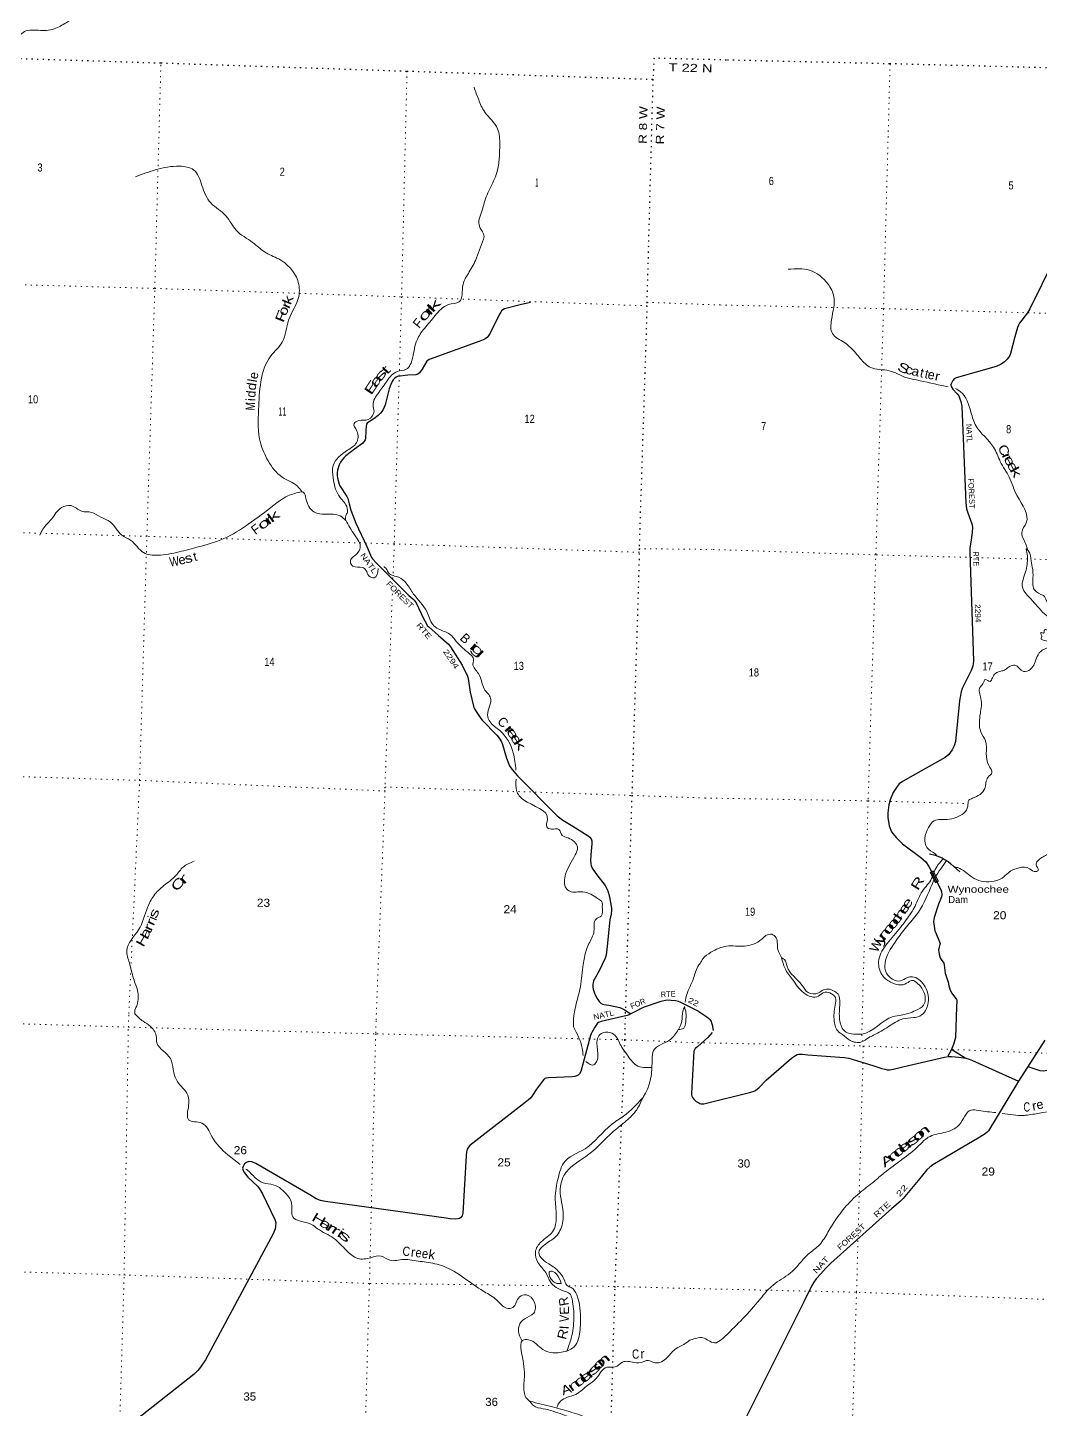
# Model space of a CAD drawing. Header units: feet. Extents: x -751810 to -497223, y -177792 to 12311.
# Drawn here: x -668359 to -646515, y -44587 to -14780 of the extents above; entities that cross this region are included whole.
import ezdxf
from ezdxf.enums import TextEntityAlignment as Align

# ---------------------------------------------------------------- set-up
doc = ezdxf.new("R2010")
doc.units = ezdxf.units.FT
doc.header["$LTSCALE"] = 80
doc.linetypes.add('DOTTED', pattern=[1.5, 0.3, -1.2])
for name, color, linetype, lineweight in [('29', 7, 'Continuous', 25), ('31', 7, 'Continuous', 13), ('39', 7, 'Continuous', 13), ('42', 7, 'Continuous', 13), ('6', 7, 'DOTTED', 25), ('7', 7, 'DOTTED', 13)]:
    doc.layers.add(name, color=color, linetype=linetype, lineweight=lineweight)
doc.layers.add('30', color=7, linetype='Continuous')
doc.layers.add('41', color=7, linetype='Continuous')

msp = doc.modelspace()

# ---------------------------------------------------------------- linework, layer by layer
at = {"layer": '29'}
for p, q in [((-646417.15, -36621.54), (-646989.01, -37506.07)), ((-648432.91, -36819.39), (-648137.84, -37003.35))]:
    msp.add_line(p, q, dxfattribs=at)
for points in [[(-646230.52, -19811.19), (-646741.33, -20848.26), (-646794.13, -20931.2), (-646962.66, -21152.79), (-646986.37, -21196.29), (-647009.09, -21251.89), (-647069.1, -21449.23), (-647158.3, -21809.3), (-647183.52, -21866.08), (-647229.44, -21931.9), (-647288.27, -21988.38), (-647363.82, -22042.64), (-647466.84, -22087.21), (-648328.93, -22337.34), (-648371.67, -22359.03), (-648403.28, -22390.67), (-648437.76, -22463.57), (-648446.76, -22485.58), (-648438.86, -22521.18), (-648401.87, -22580.55), (-648309.39, -22678.56), (-648272.86, -22726.83), (-648251.22, -22785.94), (-648233.33, -22845.48), (-648212.16, -22947.09), (-648119.74, -25032.05), (-648104.89, -25159.1), (-648081.72, -25247.32), (-647989.86, -25481.66), (-647978.41, -25558.54), (-647985.53, -25674.22), (-648017.55, -25878.12), (-648033.74, -26005.45), (-648037.96, -26104.29), (-647956.34, -28437.66), (-647972.48, -28556.37), (-648010.64, -28651.15), (-648201.71, -29034.91), (-648226.22, -29108.17), (-648245.19, -29224.75), (-648260.1, -29304.01), (-648345.25, -30182.57), (-648373.64, -30276.76), (-648416.95, -30361.64), (-648492.21, -30458.69), (-648566.7, -30527.19), (-649322.64, -30952.72)], [(-657510.37, -20706.64), (-657736.89, -20759.98), (-658070.83, -20846.17), (-658108.81, -20866.14), (-658136.47, -20891.84), (-658154.26, -20915.57), (-658182.67, -20959.01), (-658385.83, -21369.56), (-658423.01, -21437.61), (-658448.91, -21463.82), (-658468.46, -21479.13), (-658500.08, -21500.89), (-658608, -21545.21), (-659598.67, -21900.26), (-659698.62, -21939.87), (-659730.23, -21957.67), (-659749.61, -21977.89), (-659851.23, -22151.11), (-659910.06, -22228.58), (-659945.63, -22256.26), (-659985.26, -22267.3), (-660158.35, -22280.17), (-660382.01, -22305.55), (-660412, -22317.56), (-660437.69, -22339.31), (-660471.28, -22374.91), (-660497.69, -22412.27), (-660528.59, -22481.69), (-660562.77, -22572.56), (-660647.57, -22920.54), (-660689.65, -23015.59), (-660717.31, -23063.05), (-660747.3, -23097.83), (-660798.33, -23150.05), (-660889.54, -23219.78), (-661006.81, -23292.42), (-661033, -23315.65), (-661046.34, -23335.93), (-661058.19, -23375.48), (-661065.91, -23474.9), (-661071.23, -23651), (-661077.95, -23672.09), (-661089.81, -23695.82), (-661130.18, -23741.37), (-661310.84, -23872.19), (-661494.05, -24020.96), (-661541.36, -24063.62), (-661574.96, -24105.15), (-661608.55, -24156.56), (-661640.47, -24214.88), (-661673.76, -24326.62), (-661681.67, -24385.94), (-661681.46, -24441.99), (-661671.79, -24500.63), (-661641.17, -24625.21), (-661624.02, -24668.02), (-661475.17, -24898.1), (-661455.5, -24939.43), (-661424.03, -25051.81)], [(-661424.03, -25051.81), (-661384.8, -25191.89), (-661282.85, -25473.33), (-661040.89, -25973.24), (-660966.33, -26157.71), (-660938.57, -26207.57), (-660921.02, -26236.1), (-660843.81, -26327.77), (-660727.63, -26439.22), (-660138.94, -27027.57), (-660050.39, -27100.94), (-660021.74, -27130.61), (-659977.19, -27190.62), (-659822.57, -27523.69), (-659758.91, -27644.74), (-659738.16, -27676.37), (-659705.62, -27707.44), (-659496.38, -27893.92), (-659283.19, -28082.53), (-659235.24, -28139.09), (-658985.62, -28536.03), (-658868.66, -28767.92), (-658855.57, -28818.31), (-658810.34, -29116.08), (-658733.3, -29446.17), (-658723.42, -29477.81), (-658701.86, -29513.88), (-658584.1, -29683.46), (-658553.35, -29716.59), (-658241.82, -30040.31), (-658188.88, -30108.61), (-658137.5, -30187.71), (-658113.5, -30246.43), (-658027.9, -30537.39), (-657962.69, -30705.57), (-657938.89, -30751.27), (-657911.23, -30786.86), (-657792.47, -30920.94), (-656939.01, -31785.56), (-656816.44, -31876.42), (-656602.33, -32007.89), (-656271.19, -32214.03), (-656231.5, -32244.22), (-656202.85, -32279.82), (-656191.98, -32319.36), (-656186.16, -32390.82), (-656211.4, -32628.41), (-656214.71, -32752.42), (-656212.73, -32819.65), (-656202.48, -32865.01), (-656189.02, -32900.73), (-656169.26, -32934.35), (-656081.82, -33058.88), (-655903.94, -33286.49), (-655841.22, -33404.97), (-655808.86, -33529.67), (-655763.16, -33772.77), (-655762.17, -33816.27), (-655771.94, -33903.31), (-655800.71, -34029.84), (-655811.97, -34098.4), (-655857.1, -34595.77), (-655877.78, -34787.19), (-655901.06, -34854.84), (-656033.84, -35129.28), (-656150.83, -35346.12), (-656163.32, -35388.32), (-656166.29, -35416.01), (-656167.27, -35473.35), (-656160.1, -35520.09), (-656125.78, -35629.57), (-656075.91, -35724.89), (-656032.9, -35791.72), (-655984.7, -35829.75), (-655953.85, -35843.13), (-655924.21, -35851.04), (-655821.27, -35870.67), (-655585.73, -35917.74), (-655532.93, -35938.05), (-655484.8, -35966.81), (-655349.14, -36057.42)], [(-649322.64, -30952.72), (-649510.48, -31058.46), (-649557.36, -31095.44), (-649606.76, -31150.8), (-649689.44, -31281.59), (-649753, -31439.51), (-649782.91, -31548.46), (-649806.35, -31716.36), (-649808.22, -31820.66), (-649774.74, -32001.11), (-649723.84, -32131.05), (-649628.5, -32254.23), (-649489.83, -32386.16), (-649091.95, -32680.5), (-648986.25, -32776.28), (-648919, -32874.3), (-648662.16, -33369.52), (-648648.32, -33420.93), (-648639.47, -33477.14), (-648648.32, -33527.72), (-648709.83, -33690.33), (-648806.42, -33974.62), (-648817.42, -34065.2), (-648806.42, -34164.46), (-648787.64, -34263.34), (-648771.87, -34306.68), (-648687.22, -34498.78), (-648678.95, -34538.2), (-648680.93, -34559.96), (-648706.62, -34643.01), (-648708.83, -34682.82), (-648696.74, -34765.61), (-648673.78, -34843.89), (-648655.24, -34884.26), (-648599.91, -34965.34), (-648590.49, -35001.88), (-648569.8, -35178.72), (-648501.17, -35368.5), (-648487.27, -35451.8), (-648475.5, -35495.31), (-648459.6, -35540.78), (-648421.5, -35610.63), (-648323.78, -35748.84), (-648315.34, -35762.26), (-648313.37, -35780.06), (-648322.81, -35907.26), (-648347.56, -36566.31)], [(-653879.82, -36006.82), (-654285.67, -35805.13), (-654318.1, -35791.27), (-654382.63, -35773.11), (-654479.49, -35763.89), (-654560.11, -35761), (-654600.44, -35765.03), (-654665.99, -35778.16), (-654720.15, -35793.55), (-655081.05, -35919.67), (-655261.62, -36013.97), (-655359.76, -36062.69), (-655387.49, -36074.29), (-655429.41, -36088.58), (-655991.51, -36222.62), (-656026.59, -36234.43), (-656043.95, -36243.81), (-656064.12, -36258.94), (-656097.34, -36298.41), (-656125.12, -36342.16)], [(-653879.82, -36006.82), (-653712.28, -36118.07), (-653671.43, -36150.87), (-653644.72, -36178.3), (-653615.97, -36221.5), (-653604.88, -36247.73), (-653591.77, -36293.14), (-653572.15, -36416.03)], [(-656125.12, -36342.16), (-656190.85, -36458.67), (-656205.74, -36488.48), (-656217.94, -36523.03), (-656276.96, -36738.77), (-656427.17, -37298.18), (-656454.95, -37350.06), (-656482.45, -37375.28), (-656512.53, -37390.23), (-656555.78, -37407.38), (-656615.93, -37415.25), (-657125.67, -37435.82), (-657179.09, -37444.07), (-657202.01, -37453.24), (-657227.21, -37471.59), (-657256.64, -37506.32), (-657382.83, -37681.72), (-657479.29, -37822.41), (-657515.49, -37871.02), (-657554.91, -37909.55), (-657627.11, -37966.29), (-658823.13, -38896.39), (-658850.8, -38928.77), (-658875.83, -38973.33), (-658894.34, -39034.25), (-658902.57, -39121.57), (-658969.21, -40358.37), (-658987.15, -40411.18), (-659021.52, -40452.45), (-659046.73, -40473.09), (-659069.64, -40479.97), (-659129.22, -40482.26), (-659246.09, -40475.38), (-659334.75, -40465.97), (-661933.42, -40105.99), (-662040.66, -40079.84), (-662138.73, -40043.27), (-662271.04, -39962.65), (-663437.16, -39284.16), (-663525.59, -39245.2), (-663584.8, -39243.36), (-663640.17, -39263.54), (-663682.92, -39292.71), (-663713.5, -39346.09), (-663724.06, -39386.13), (-663711.42, -39432.85), (-663680.89, -39486.16), (-663609.38, -39581.02), (-663399.98, -39770.78), (-663356.01, -39827.61), (-663290.46, -39937.32), (-663025.97, -40491.36), (-663007.7, -40556.78), (-663010.5, -40640.9), (-663021.45, -40694.35), (-663055.21, -40784.56), (-664520.52, -43515.3), (-664630.25, -43679.12), (-664687.42, -43750.88), (-664765.62, -43826.03), (-668031.57, -46405.47)], [(-653594.25, -36460.45), (-653684.55, -36561.96), (-653905.18, -36757.5)], [(-648347.56, -36566.31), (-648390.63, -36713.65), (-648445.79, -36851.6), (-648511.51, -36969.95)], [(-653905.18, -36757.5), (-653957.57, -36799.56), (-653969.26, -36814.19), (-653977.06, -36828.81), (-653987.78, -36860.02), (-654039.93, -37769.47), (-654038.96, -37800.68), (-654031.14, -37832.87), (-654017.51, -37858.22), (-653988.27, -37894.31), (-653973.65, -37909.91), (-653935.82, -37945.09)], [(-653935.9, -37945.01), (-653881.06, -37976.23), (-653860.59, -37985.98), (-653834.27, -37992.81), (-653808.93, -37994.76), (-653775.79, -37993.79), (-653719.67, -37983.01), (-652788.64, -37754.62), (-652712.4, -37730.46), (-652677.31, -37712.9), (-652626.63, -37679.75), (-652583.21, -37645.17), (-652426.27, -37483.61), (-651883.3, -37009.58), (-651800.1, -36950.24), (-651760.14, -36929.75), (-651727.18, -36926.55), (-651651.95, -36924.88), (-651528.11, -36937.75), (-650742.49, -36998.26), (-650648.03, -37014.6), (-650126.08, -37169.53), (-649931.65, -37235.99), (-649873.17, -37251.59), (-649817.09, -37261.24), (-649762.05, -37263.29), (-649689.93, -37247.69), (-649358.33, -37166.95), (-648584.34, -36991.33), (-648505.7, -36977.54), (-648429.67, -36975.59), (-648271.87, -36986.46), (-648119.72, -37012.65), (-648049.55, -37032.15), (-647978.32, -37059.48), (-646989.01, -37506.07)], [(-646786.97, -37193.57), (-646526.78, -37279.56), (-646441.85, -37283.84), (-646368.31, -37270.05), (-645975.81, -37141.61), (-645849.12, -37121.77), (-645807.57, -37122.9), (-645692.67, -37127.5), (-645572.35, -37156.94), (-644949.85, -37339.69), (-644759.64, -37435.59), (-644398.52, -37664.25), (-643277.72, -38428.11), (-643219.91, -38456.42), (-643123.4, -38484.01), (-642934.64, -38499.51), (-642497.35, -38459.91)], [(-646989.01, -37506.07), (-647633.36, -38576.02), (-647662.6, -38607.23), (-647703.54, -38640.39), (-647818.47, -38717.21), (-648831.34, -39315.35), (-648897.53, -39363.07), (-648962.03, -39419.43), (-649147.59, -39648.46), (-649477.46, -40038.94), (-649535.95, -40101.36), (-649715.47, -40254.56), (-651033.46, -41436.03), (-651139.31, -41543.8), (-651250.42, -41666.68), (-651347.89, -41773.96), (-651401.5, -41845.15), (-651450.09, -41926.7), (-651612.91, -42251.23), (-653007.78, -45042.11), (-653075.57, -45154), (-653128.64, -45233.26), (-653212.9, -45330.37), (-654176.66, -46280.5)]]:
    msp.add_lwpolyline(points, dxfattribs=at)
at = {"layer": '31'}
for p, q in [((-648824.37, -32970.89), (-648710.94, -33193.67)), ((-648710.94, -33193.67), (-648777.76, -33227.7))]:
    msp.add_line(p, q, dxfattribs=at)
msp.add_lwpolyline([(-648777.76, -33227.7), (-648891.21, -33004.91), (-648824.37, -32970.89)], dxfattribs=at)
msp.add_lwpolyline([(-648880.45, -33008.4), (-648827.86, -32981.64), (-648721.69, -33190.17), (-648774.26, -33216.94)], close=True, dxfattribs=at)
at = {"layer": '39'}
msp.add_line((-654192.6, -35897.03), (-654192.14, -35894.7), dxfattribs=at)
for points in [[(-653117.29, -9671.44), (-653381.34, -9888.51), (-653696.9, -10110.38), (-654036.23, -10381.92), (-654313.01, -10463.85), (-654654.75, -10622.36), (-654954.98, -10806.4), (-655228.84, -10797.66), (-656012.83, -10605.24), (-656417.52, -10527.78), (-656680.86, -10442.73), (-656854.75, -10459.37), (-657029.69, -10383.19), (-657208.13, -10290.77), (-657806.4, -10215.2), (-658052.06, -10332.41), (-658243.3, -10324.29), (-659029.16, -10252.81), (-659343.49, -10311.36), (-659631.77, -10437.29), (-660015.35, -10455.3), (-660474.53, -10567.71), (-660673.75, -10744.89), (-660917.79, -10936.78), (-661110.12, -11275.53), (-661557.92, -11723.12), (-661838.72, -11867.44), (-662063.41, -11959.1), (-662333.49, -12396.22), (-662543.61, -12724.32), (-662755.05, -12842.62), (-663063.65, -13099.01), (-663418.97, -13240.95), (-664142.33, -13482.08), (-664228.52, -13592.28), (-664411.18, -13755.87), (-664800.79, -13898.74), (-665170.6, -13927.27), (-665459.53, -13948.3), (-665613.93, -14048.25), (-665852.71, -14076.94), (-666009, -14110.27), (-666359.32, -14034.55), (-666587.65, -14051.46), (-666746.98, -14242.02), (-666960.17, -14414.72), (-667467.29, -14638.55), (-667713.67, -14777.92), (-668032.22, -14842.38), (-668395.4, -14852.98), (-668632.42, -15014.83), (-669088.42, -15153.56), (-669396.51, -15206.25), (-669511.48, -15396.21), (-669594.88, -15544.82), (-669683.87, -15554.08), (-669818.01, -15525.59), (-669952.67, -15575.75), (-670117.26, -15804.46), (-670187.02, -15967.62), (-670408.26, -16077.54), (-670600.86, -16174.26), (-670834.5, -16481.44), (-671139.93, -16701.62), (-671571.89, -16907.68), (-671797.35, -17148.57), (-671833.72, -17276.49), (-671814.42, -17365.85), (-671887.95, -17458.3), (-672164.99, -17735.86), (-672374.97, -18247.5), (-672411.47, -18379.46), (-672517.22, -18470.88), (-672798.62, -18570.81), (-672914.5, -18663.92), (-672938.91, -18858.78), (-672920.38, -19347.47), (-672956.48, -19842.48), (-673037.47, -20104.11), (-673096.38, -20368.47), (-673084.29, -20493.9), (-672883.04, -20629.41), (-672799.76, -20734.93), (-672821.26, -20839.12), (-672973.25, -21114.62), (-673122.06, -21416.45), (-673216.83, -21542.5), (-673381.23, -21640.12), (-673406.43, -21734.11), (-673375.76, -21908.54), (-673330.99, -22396.05)], [(-658730.58, -16067.04), (-658630.34, -16334.46), (-658499.89, -16602.84), (-658221.27, -16964.69), (-658175.72, -17302.97), (-658183.9, -17556.84), (-658223.84, -17858.11), (-658370.43, -18216.48), (-658512.55, -18560.87), (-658551.77, -18714.92), (-658613.93, -18892.44), (-658607.95, -19082.22), (-658552.34, -19170.72), (-658508.77, -19283.8)], [(-666035.41, -17998.05), (-665584.94, -17843.01), (-665080.67, -17770.36), (-664782.7, -17844.41), (-664600.09, -18183.03), (-664408.71, -18562.27), (-664079.17, -18845.07), (-663859.28, -19152.61), (-663506.8, -19411.94), (-663247.42, -19619.9), (-662943.86, -19770.77), (-662533.44, -20233.64), (-662510.3, -20579.27), (-662730.36, -21090.6), (-662866.49, -21562.25), (-663113.97, -21860.92), (-663327.46, -22418.85), (-663379.02, -23018.24), (-663337.74, -23739.6), (-663170.78, -24126.13), (-662867.67, -24478.68), (-662541.25, -24670.62), (-662446.34, -24790.63)], [(-658508.77, -19283.8), (-658677.82, -19749.61), (-658832.66, -20051.24), (-658968.28, -20319.19), (-659052.97, -20695.67), (-659282.66, -20754.9), (-659568.47, -20991.84), (-659801.2, -21270.82), (-659960.27, -21515.84), (-660055.55, -21908.11), (-660194.36, -22149.75), (-660385.4, -22198.11), (-660603.45, -22396.87), (-660785, -22651.26), (-660908.67, -22923.63), (-660886.77, -23057.45), (-661011.49, -23237.01), (-661217.73, -23256.65), (-661318.54, -23319.99), (-661257.28, -23483.3), (-661267.46, -23737.1), (-661460.12, -23898.36), (-661769.12, -24229.36), (-661769.56, -24493.56), (-661652.7, -24865.39), (-661494.74, -25076.1), (-661462.67, -25229.44), (-661495.66, -25315.12), (-661498.02, -25410.83)], [(-651953, -19991.18), (-651494.24, -20013.62), (-651095.26, -20311.96), (-650969.18, -20579.19), (-651020.14, -21081.32), (-651000.14, -21378.58), (-650742.09, -21574.47), (-650399.36, -21916.94), (-650177.54, -22111.37), (-649775.21, -22181.96), (-649414.27, -22327.52), (-649188.65, -22380.94), (-648565.22, -22516.86), (-648504.16, -22529.02)], [(-648347.86, -22567.62), (-648241.28, -22630.69), (-648011.73, -23077.52), (-647901.07, -23376.4), (-647524.67, -23831.14), (-647380.04, -24137.43), (-647186.43, -24477.95), (-647015.59, -24882.1), (-646819.87, -25464.71), (-646916.99, -25668.53), (-646848.97, -25876.97), (-646781.88, -26054.7)], [(-644565.75, -23752.17), (-644810.44, -23818.99), (-644874.62, -23957.59), (-644954.91, -24095.54), (-644962.1, -24367.51), (-644819.06, -24468.03), (-644683.21, -24449.28), (-644643.91, -24571.85), (-644656.66, -24783.1), (-644689.43, -25039.92), (-644814.62, -25093.39), (-644963.13, -25125.75), (-645055.66, -25071.62), (-645156.23, -25017.17), (-645181.55, -25044.39), (-645153.35, -25093.92), (-645105.69, -25160.37), (-645118.91, -25236.47), (-645181.14, -25229.94), (-645219.24, -25175.98), (-645256.46, -25198.69), (-645245.03, -25263.68), (-645234.62, -25304.43), (-645283.26, -25310.55), (-645320.84, -25292.91), (-645349.66, -25356.29), (-645459.66, -25432.54), (-645607.18, -25636.36), (-645662.18, -25894.31), (-645731.74, -26016.56), (-645769.13, -26238.92), (-646031.8, -26643.82), (-646001.53, -26838.64), (-645925.13, -27039.35), (-645898.93, -27137.2), (-645920.28, -27214.99), (-645937.68, -27343.37), (-645981.5, -27428.33), (-646084.86, -27343.51), (-646254.31, -27247.98), (-646364.28, -27177.02), (-646427.65, -27051.46), (-646504.41, -27006.03), (-646660.37, -26876.75), (-646677.88, -26714.72), (-646679.91, -26470.61), (-646716.46, -26281.59), (-646779.87, -26059.23), (-646820.81, -26025.32), (-646816.1, -26057.77), (-646794.07, -26207.89), (-646833.19, -26520.93), (-646899.31, -26853.05), (-646820.59, -26997.38), (-646652.7, -27179.57), (-646504.44, -27348.87), (-646345.03, -27492.4), (-646251.99, -27582.85), (-646251.43, -27715.97), (-646337.45, -27797.23), (-646412.61, -27761.95), (-646431.88, -27789.41), (-646429.44, -27827.82), (-646476.15, -27836.03), (-646497.87, -27825.08), (-646502.89, -27849.08), (-646481.4, -27914.47), (-646499.08, -27952.08), (-646390.53, -28008.87), (-646291.39, -28049.15), (-646305.87, -28107.05), (-646473.39, -28209.23), (-646583.96, -28347.99), (-646726.25, -28620.59), (-646879.37, -28666.88), (-647065.44, -28534.38), (-647120.03, -28538.24), (-647200.19, -28575.36), (-647287.64, -28642.44), (-647371.08, -28661.28), (-647480, -28711.36), (-647550.33, -28803.32), (-647600.03, -28884.02), (-647699.09, -28841.73), (-647755.41, -28936.27), (-647819.2, -29016.4), (-647796.63, -29251.24), (-647809.75, -29569.35), (-647798.1, -29971.15), (-647697.38, -30168.79), (-647680.41, -30441.73)], [(-662446.34, -24790.63), (-662749.69, -24883.81), (-663046.35, -25082.09), (-663599.77, -25492.01), (-664125.79, -25801.96), (-664677.86, -25982), (-665092.55, -26089.78), (-665556.41, -26159.69), (-665857.04, -26105.72), (-666138.71, -25838.56), (-666328.71, -25729.64), (-666573.62, -25447.52), (-666779.73, -25338.08), (-666980.07, -25236.89), (-667194.95, -25211.88), (-667422.89, -25091.65), (-667629.91, -25135.47), (-667847.57, -25384.67), (-668029.84, -25598.7), (-668094.4, -25725.72)], [(-662446.34, -24790.63), (-662414.51, -24803.75), (-662356.24, -24934.69), (-662295.37, -25110.09), (-662184.29, -25228.6), (-661814.93, -25276.69), (-661614.6, -25315.36), (-661498.84, -25413.85)], [(-661497.9, -25406.01), (-661301.42, -25730.75), (-661185.07, -25998.68), (-661259.83, -26129.41), (-661398.51, -26304.49), (-661345.05, -26396.96), (-661134.32, -26425.87), (-661061.5, -26480.64), (-660999.07, -26607.68), (-660885.53, -26649.63), (-660796.16, -26445.74)], [(-660678.9, -26410.09), (-660660.33, -26416.8), (-660573.6, -26540.58), (-660350.99, -26638.45), (-660191.83, -26766.56), (-660039.82, -26991.26), (-659751.08, -27379.1), (-659619.45, -27655.65), (-659500.97, -27752.23), (-659259.64, -27861.97), (-659086.26, -28052.34), (-658788.62, -28324.04), (-658742.36, -28390.06), (-658756.26, -28508.61), (-658633.87, -28714.21), (-658565.2, -28897.92), (-658511.48, -29044.86), (-658372.72, -29242.91), (-658438.9, -29607.88), (-658383.29, -29758.91), (-658177.49, -29940.95), (-657884.64, -30424.27), (-657827.03, -30798.31)], [(-643570.79, -29251.32), (-643823.81, -29471.08), (-644083.66, -29807.53), (-644094.64, -29829.27), (-644067.62, -29858.59), (-643953.2, -29919.65), (-643950.92, -29962.09), (-644217.28, -29967.54), (-644545.84, -30014.86), (-644596.73, -30075.34), (-644623.64, -30288.03), (-644695.42, -30317.42), (-644836.11, -30208.93), (-645100.49, -30117.66), (-645344.07, -30255.11), (-645428.26, -30487.69), (-645365.3, -30623.31), (-645272.44, -30669.39), (-645268.73, -30726.01), (-645389.61, -30870.4), (-645388.51, -31088.24), (-645363.1, -31303.04), (-645486.25, -31404.98), (-645581.13, -31554.45), (-645704.5, -31759.24), (-645813.27, -31756.89), (-645956.72, -31862.06), (-645997.96, -31933.01), (-646022.35, -32182.1), (-646103.01, -32426.92), (-646381.28, -32623.48), (-646572.27, -32756.99), (-646608.05, -32842.28), (-646558.19, -32953.18), (-646609.92, -32985.39), (-646746.48, -32923.44), (-646969.4, -32902.4), (-647203.68, -33009.97), (-647341.51, -33125.45), (-647574.54, -33202.82), (-647987.95, -33107.59), (-648295.99, -32901.63), (-648381.88, -32882.05)], [(-647680.41, -30441.73), (-647628.56, -30699.93), (-647558.22, -30851.99), (-647640.87, -30949.51), (-647713.56, -31196.67), (-647978.24, -31405.87), (-648056.56, -31447.1), (-648079.99, -31575.23), (-648166.81, -31725.02), (-648329.98, -31819.31), (-648525.28, -31861.9), (-648802.62, -31889.09), (-648925.59, -32035.41), (-649007.93, -32272.1), (-648965.5, -32465.39), (-648791.59, -32599.42), (-648747.92, -32637.49)], [(-657820.52, -30990.92), (-657812.31, -31245.45), (-657663.29, -31437.78), (-657147.05, -31869.74), (-657161.92, -32018.52), (-657058.83, -32072.23), (-656901.76, -32077.24), (-656827.25, -32204.67), (-656702.07, -32261.11), (-656499.07, -32467.26), (-656546.55, -32627.1), (-656755.5, -33043.98), (-656743.02, -33344.9), (-656664.55, -33411.95), (-656386.66, -33420.82), (-656213.09, -33476.78), (-656066.73, -33564.15), (-655968.77, -33651.98), (-655963.38, -33734.85), (-655988.38, -33947.85), (-656099.26, -34010.87), (-656144.07, -34275.67), (-656251.37, -34540.49), (-656436.33, -35464.39), (-656563.27, -36009.39), (-656585.21, -36193.76), (-656584.48, -36336.18)], [(-664769.18, -32761.99), (-665003.02, -32887.64), (-665160.09, -33070.21), (-665423.16, -33289.72), (-665635.76, -33506.81), (-665775.02, -33762.55), (-665965.78, -34240.52), (-666222.21, -34692.2), (-666164.13, -34954.23), (-666076.16, -35289.83), (-665980.99, -35589.36), (-666013.13, -35898.94), (-666044.45, -35977.57), (-666044.48, -36057.1)], [(-648606.37, -32703.88), (-648801, -32978.26), (-648859.62, -33136.48), (-649058.8, -33407.48), (-649217.94, -33729.5), (-649408.94, -34026.69), (-649530.64, -34191.21), (-649819.09, -34536.6), (-649998.67, -34882.33), (-649933.54, -35209.63), (-649750.57, -35368.22), (-649398.91, -35396.44), (-649285.46, -35334.44), (-649155.36, -35406.21), (-649016.81, -35615.45), (-649033.14, -35864.87), (-649205.36, -35983), (-649518.05, -36085.41), (-649690.64, -36114.79), (-650368.1, -36491.05), (-650396.86, -36493.26), (-650749.4, -36415.17), (-650844.52, -36179.43), (-650841.98, -35824.59), (-650878.45, -35633.56), (-650948.59, -35574.28), (-651063.42, -35523.29), (-651193.07, -35538.26), (-651300.65, -35604.53), (-651524.07, -35595.57), (-651656.72, -35438.99), (-651976.59, -35030.89), (-652035.1, -34885.35), (-652094.12, -34848.12)], [(-650110.86, -36517.06), (-649790.26, -36330.62), (-649478.94, -36163.62), (-649254.02, -36136.34), (-649113.48, -36101.64), (-648932.19, -35812.45), (-649027.28, -35429.5), (-649276.18, -35256.16), (-649383.78, -35274.03), (-649533.78, -35342.63), (-649835.43, -35177.26), (-649864.87, -34962.31), (-649648.6, -34509.16), (-649430.75, -34213.37), (-649195.2, -33928.38), (-648881.74, -33335.63), (-648784.42, -33114.35), (-648661.89, -32925.27), (-648537.81, -32745.92)], [(-652095.84, -34842.58), (-652177.18, -34663.87), (-652234.32, -34387.3), (-652338.92, -34332.69), (-652520.86, -34442.36), (-652900.13, -34594.54), (-653283.23, -34595.31), (-653619.31, -34727.03), (-653794.53, -34869.24), (-653850.18, -34966.06)], [(-652095.84, -34842.58), (-652022.86, -35077.43), (-651861.24, -35313.82), (-651617.16, -35603.93), (-651303.55, -35674.99), (-651183.24, -35593.1), (-651056.68, -35604.23), (-650935.87, -35705.87), (-650942.6, -35868.96), (-650960.83, -36213.09), (-650863.62, -36446.89), (-650780.31, -36497.3)], [(-654173.71, -35801.22), (-654142.01, -35640.48), (-653995.61, -35288.16), (-653879.48, -34999.41), (-653850.18, -34966.06)], [(-666048.96, -36053.06), (-665868.36, -36216.12), (-665716.14, -36319), (-665587, -36526.06), (-665569.22, -36681.72), (-665278.53, -37018.12), (-665220.74, -37255.48), (-665133.22, -37509.77), (-664903.91, -37808.23), (-664886.16, -38036.44), (-664886.6, -38338.73), (-664602.64, -38412.95), (-664385.12, -38701), (-664041.61, -39093.24), (-663775.58, -39304.42)], [(-654194.28, -35902.45), (-654158.49, -36027.21), (-654164.92, -36226.68), (-654207.65, -36364.48), (-654324.63, -36395.41)], [(-654320.05, -36394.2), (-654251.25, -36215.85), (-654224.1, -35998.89), (-654192.6, -35897.03)], [(-656584.98, -36334.95), (-656398.59, -36795.74), (-656377.51, -36956.52)], [(-656318.43, -37082.42), (-656144.76, -37153.3), (-656080.03, -37072.43), (-656073.83, -36780.38), (-656017.65, -36501.77), (-655844.96, -36450.03), (-655685.91, -36524.89), (-655541.97, -36778.7), (-655427.57, -36936.98), (-655230.49, -37164.02), (-654894.81, -37210.3)], [(-654324.63, -36395.41), (-654512.18, -36621.25), (-654858.94, -36845.61), (-654890.26, -37028.16), (-654892.15, -37167.17), (-654943.12, -37546.68), (-655050.96, -37799.7), (-655097.45, -37877.03)], [(-650780.31, -36497.3), (-650617.2, -36628.21), (-650376.05, -36662.35), (-650220.57, -36569.37), (-650110.86, -36517.06)], [(-643431.43, -38398.3), (-643626.67, -38477.37), (-643894.32, -38372), (-644071.87, -38125.66), (-644431.09, -37804.28), (-644746.77, -37683.61), (-645024.6, -37749.4), (-645419.12, -37804.26), (-645746.07, -37983.78), (-646570.03, -38203.55), (-646865.41, -38244.71), (-647340.15, -38202.48)], [(-655097.45, -37877.03), (-655503.03, -38259.01), (-655766.07, -38443.32), (-656336.7, -38963.91), (-656802.87, -39279.75), (-656860.79, -39405.14), (-656916.61, -39599.11), (-656977.61, -40048.89), (-657035.79, -40756.71), (-657279.49, -40969.76), (-657406.84, -41200.08), (-657352.63, -41421.23), (-657183.45, -41637.43), (-657084.33, -41837.62), (-656785.71, -42035.18), (-656668.36, -42088.75), (-656617.24, -42205.01), (-656576.57, -42621.27), (-656632.92, -43049.01), (-656729.48, -43330.55)], [(-656729.48, -43330.55), (-656571.82, -43240.11), (-656478.1, -43059.26), (-656435.02, -42673.48), (-656514.1, -42119.13), (-656634.54, -41960.68), (-656719.96, -41918.06), (-656771.71, -41823.95), (-656877.43, -41643.72), (-657076.09, -41473.07), (-657249.94, -41351.46), (-657334.32, -41200.04), (-657221.2, -41045.91), (-656970.3, -40863.28), (-656821.12, -40573.1), (-656828.19, -40179.91), (-656871.44, -39926.82), (-656790.16, -39544.1), (-656698.08, -39421.65), (-656189.62, -39034.41), (-655856.25, -38712.95), (-655480.55, -38390.62), (-655244.33, -38157.21), (-655099.54, -37879)], [(-647474.47, -38184.76), (-647846.88, -38139.98), (-648008, -38132), (-648265.71, -38450.35), (-648598.42, -38617.63), (-648931.54, -38718.36), (-649127.26, -38891.02), (-649883.69, -39487.53), (-650108.01, -39675.62), (-650416.37, -39920.13), (-650738.72, -40242.94), (-651096.06, -40762.52), (-651280.11, -41036.29), (-651523.01, -41242.08), (-651911.93, -41649.97), (-652281.04, -41905.09), (-652519.06, -42159.39), (-652890.23, -42583.85), (-653251.94, -42950.07), (-653490.52, -43143.86), (-653512.93, -43153.39), (-653575.3, -43147.83), (-653826.69, -43036.81), (-653959.61, -43059.51), (-654082.27, -43096.36)], [(-663649.84, -39403.92), (-663617.95, -39429.22), (-663277.08, -39700.47), (-663060.65, -39740.61), (-662749.07, -39978.82), (-662673.96, -40101.77), (-662641.1, -40437.21), (-662250.59, -40590.91), (-662104.29, -40689.6), (-661759.6, -40896.46), (-661479, -41162.05), (-661236, -41331.89), (-660955.52, -41315.32), (-660737, -41280.95), (-660546.14, -41370.78), (-660251.51, -41352.58), (-660068.73, -41371.65), (-659717.49, -41417.46), (-659343.63, -41518.31), (-658890.03, -41792.62), (-658474.8, -42069.92), (-658214.08, -42254.35), (-658032.91, -42402.36), (-657895.58, -42389.96), (-657748.16, -42162.2), (-657599.91, -42119.88), (-657430.88, -42269.57), (-657443.83, -42515.09), (-657636.5, -42632.79), (-657759.68, -42786.64), (-657747.57, -43000.6), (-657693.64, -43114.26)], [(-656849.5, -41873.21), (-656944.82, -41676.16), (-657043.6, -41606.97), (-657098.12, -41611.53), (-657100.89, -41710.21), (-656914.14, -41874.49), (-656849.5, -41873.21)], [(-656729.48, -43330.55), (-657030.65, -43366.71), (-657244.22, -43296.42), (-657552.52, -43084.49), (-657685.93, -43101.02), (-657710.4, -43326.08), (-657642.48, -43847.88), (-657650.61, -44208.4), (-657609.78, -44332.45), (-657523.29, -44416.57)], [(-656949.18, -44558.2), (-656864.87, -44411.03), (-656538.2, -44264.81), (-656274.66, -44062.37), (-656095.45, -43922.14), (-655862.93, -43676.53), (-655683.55, -43673.34), (-655527.45, -43566.74), (-655281.93, -43575.42), (-655080.13, -43562.76), (-655012.8, -43532.35), (-654822.82, -43581.84), (-654565.9, -43471.93), (-654370.97, -43273.68), (-654205.31, -43185.47), (-654081.93, -43096.12)], [(-660102.82, -51247.88), (-660205.79, -51184.62), (-660368.84, -51180.2), (-660542.91, -51209.73), (-660818.48, -51409.83), (-660894.82, -51617.35), (-661055.42, -51812.5), (-661281.29, -52036.12), (-661429.88, -52090.53), (-661567.69, -51905.4), (-661645.04, -51647.36), (-661703.96, -51450.27), (-661743.32, -51130.78), (-661620.51, -50775.38), (-661494.38, -50659.9), (-660894.59, -50535.12), (-660573.55, -50580.11), (-659975.99, -50606.42), (-659310, -50634.58), (-659064.31, -50494.13), (-658876.73, -50055.85), (-658697.98, -49931.73), (-658245.27, -49736.44), (-657967.12, -49659.35), (-657833.48, -49491.68), (-657825.55, -49209.74), (-657977.84, -48679.61), (-658101.09, -48263.12), (-658059.67, -48151.38), (-658131.06, -48111.15), (-658341.45, -48071.18), (-658720.96, -47956.07), (-658856.88, -47775.03), (-658933.3, -47412.21), (-658974.19, -46860.92), (-658894.53, -46750.22), (-658628.88, -46616.36), (-658075.87, -46435.89), (-657959.3, -46302.01), (-657833.29, -46047.47), (-657454.78, -45697.01), (-656947.48, -45422.59), (-656631.67, -45439.23), (-656484.28, -45427.11), (-656297.28, -45224.61), (-656276.25, -45049.84), (-656497.82, -44834.23), (-656820.28, -44696.49), (-657235.85, -44574.37), (-657447.47, -44506.14), (-657525.71, -44413.71)], [(-657527.45, -44413.28), (-657037.34, -44535.42), (-656619.59, -44651.56), (-656262.08, -44832.57), (-656190.09, -45066.29), (-656299.32, -45440.19), (-656497.68, -45545.65), (-656691.8, -45500.07), (-657055.83, -45550.65), (-657390, -45757.21), (-657819.93, -46217.12), (-657916.57, -46430.14), (-658003.15, -46500.34), (-658310.56, -46614.93), (-658595.37, -46714.01), (-658710.62, -46729.02), (-658831.87, -46814.4), (-658858.63, -46906.38), (-658841.16, -47287.75), (-658837.95, -47388.6), (-658750.34, -47711.42), (-658459.14, -47886.6), (-658321.58, -47866.15), (-658213.57, -47893.27), (-658036.14, -48031.1), (-657959.33, -48236.73), (-657907.08, -48455.81), (-657778.7, -48761.6), (-657663.15, -49308.87), (-657736.23, -49615.24), (-657961.59, -49820.73), (-658197.92, -49915.08), (-658262.17, -49907.28), (-658322.16, -49891.55), (-658391.05, -49905.8), (-658420.36, -49945.31), (-658467.57, -49976.27), (-658624.2, -50030.47), (-658780.13, -50131.03), (-658866.68, -50271.77), (-658970.33, -50518.85), (-659205.86, -50728.1), (-659465.87, -50733.13), (-660247.68, -50740.11), (-660459.91, -50694.04), (-660539.3, -50651.58), (-660730.86, -50658.47), (-661311.29, -50739.44), (-661514.85, -50814.53), (-661642.53, -51056.93), (-661508.7, -51598.66), (-661380.35, -51833.91), (-661182.41, -51815.1), (-661023.76, -51617.88), (-660802.94, -51287.31), (-660570.38, -51112.25), (-660396.25, -51080.7), (-660143.9, -51061.35), (-660084.56, -51171.79), (-660102.99, -51250.08)]]:
    msp.add_spline(points, degree=3, dxfattribs=at)
at = {"layer": '42', "lineweight": 25}
msp.add_lwpolyline([(-648904.56, -32600.93), (-648782.2, -32629.75), (-648687.49, -32666.11), (-648630.69, -32690.6), (-648565.44, -32729.32), (-648506.83, -32768.05), (-648445.81, -32818.99), (-648255.28, -32989.98)], dxfattribs=at)
at = {"layer": '6'}
for points in [[(-684398.83, -14973.49), (-681437.34, -15052.35), (-676108.53, -15221.68), (-670791.36, -15376.54), (-665484.55, -15541.17), (-660176.1, -15717.95), (-654873.68, -15894.54)], [(-653286.73, -15480.88), (-654847.81, -15439.66), (-654873.68, -15894.54), (-655003.25, -20701.39), (-654999.66, -20782.14), (-655170.52, -26021.23), (-655165.53, -26122.19), (-655327.8, -31343.39), (-655477.86, -36360.91)], [(-640115.53, -15817.56), (-644462.01, -15695.79), (-649763.07, -15561.23), (-653286.73, -15480.88)], [(-655477.86, -36360.91), (-655483.77, -36615.12), (-655550.49, -38298.95)], [(-655556.86, -38459.55), (-655696.85, -41992.52), (-655852.19, -47242.04), (-655984.71, -52542.59), (-656131.98, -57853.88), (-656248.86, -63167.23), (-656371.57, -68472.37), (-656581.09, -73789.43), (-656778.54, -79106.79)]]:
    msp.add_lwpolyline(points, dxfattribs=at)
at = {"layer": '7'}
for p, q in [((-654999.35, -20705.54), (-653424.48, -20763.28)), ((-655170.52, -26021.23), (-653591.76, -26037.34)), ((-645781.16, -26269.64), (-646724.26, -26244.28))]:
    msp.add_line(p, q, dxfattribs=at)
for points in [[(-666176.73, -36048.49), (-665943.55, -31018.1), (-665788.1, -25756.37), (-665615.89, -20406.43), (-665484.55, -15541.17)], [(-660176.1, -15717.95), (-660293.48, -20587.66), (-660451.12, -25921.91), (-660482.01, -26726.72)], [(-649757.11, -15563.45), (-649897.53, -20842.31), (-650230.89, -31460.66), (-650366.78, -36508.38)], [(-684546.95, -19866.26), (-681546.62, -19920.29), (-676239.26, -20066.79), (-670931.36, -20261.7), (-665615.89, -20406.43), (-660293.48, -20587.66), (-654999.66, -20782.14)], [(-653424.48, -20763.28), (-649897.53, -20842.31), (-644633.32, -20993.72), (-642413.12, -21061.06)], [(-655164.8, -26098.02), (-660453.01, -25917.82), (-665786.03, -25754.41), (-671129.36, -25598.76), (-676445.31, -25470.15), (-681769.13, -25335.24), (-684716.45, -25465.84)], [(-646791.73, -26242.47), (-650069.35, -26154.33), (-653591.76, -26037.34)], [(-660492.36, -26996.63), (-660652.22, -31162.1), (-660650.76, -31246.82), (-660843.36, -36204.87)], [(-684868.9, -30502.02), (-681848.61, -30548.87), (-676585.57, -30696.04), (-671334.85, -30850.91), (-665943.55, -31018.1), (-660650.76, -31246.82)], [(-660652.22, -31162.1), (-655327.8, -31343.39), (-653746.68, -31399.35)], [(-653746.68, -31399.35), (-650230.89, -31460.66), (-648073.41, -31517.86)], [(-685029.62, -35811.27), (-682037.93, -35925.02), (-676764.26, -36037.53), (-671575.75, -36176.1), (-666186.77, -36341.87), (-660823.42, -36486.85), (-655469.69, -36615.47), (-653899.24, -36678.92)], [(-666944.95, -63093.59), (-666712.07, -57728.77), (-666584.64, -52240.43), (-666432.43, -46915.84), (-666278.41, -41690.1), (-666186.77, -36341.87), (-666176.73, -36048.49)], [(-660843.36, -36204.87), (-660851.51, -36484.13), (-660986.35, -41869.55), (-661137.34, -47101.45), (-661226.68, -50566.37)], [(-650366.78, -36508.38), (-650333.65, -36748.9), (-650480.02, -42056.32), (-650665.4, -47930.8), (-650669.84, -52747.96), (-650848.9, -57988.2), (-650987.09, -63289.77), (-651161.72, -68600.59), (-651353.08, -73939.24), (-651507.27, -79236.42)], [(-653899.24, -36678.92), (-650333.65, -36748.9), (-645056.8, -36956.47), (-639722.16, -37100.88)], [(-656988.28, -41919.88), (-660986.35, -41869.55), (-666246.19, -41688.89), (-671671.5, -41528.25), (-676861.87, -41383.59), (-682138.57, -41232.73), (-685190.34, -41121.26)], [(-654055, -41979.43), (-655695.4, -41936.16), (-656715.77, -41923.31)], [(-639996.97, -42391.36), (-645177.02, -42264.48), (-645243.27, -42256.97), (-650502.24, -42059.86), (-654055, -41979.43)]]:
    msp.add_lwpolyline(points, dxfattribs=at)

# ---------------------------------------------------------------- texts
at = {"layer": '30'}
for s, rotation, p in [('NATL', 272.538, (-648118.35, -23332.07)), ('FOREST', 272.538, (-648072.98, -24506.12)), ('RTE', 272.003, (-647965.95, -26081.38)), ('FOR', 22.575, (-655329.15, -35953.3)), ('RTE', 3.363, (-654698.93, -35700.23))]:
    msp.add_text(s, height=120, rotation=rotation, dxfattribs=at).set_placement(p)
for s, rotation, width, p in [('NATL', 304.827, 1.2, (-661190.13, -26165.68)), ('FOREST', 315.017, 1.15, (-660636.03, -26793.57)), ('2294', 272.003, 1.1, (-647928.9, -27219.7)), ('RTE', 309.902, 1.25, (-659982.55, -27678)), ('2294', 304.164, 1.3, (-659404.23, -28242.86)), ('22', 333.575, 1.3, (-654128.19, -35801.15)), ('NATL', 13.412, 1.1, (-656140.37, -36188.35)), ('22', 49.81, 1.55, (-649547.44, -40013.27)), ('RTE', 41.874, 1.3, (-650045.3, -40459.88)), ('FOREST', 41.874, 1.15, (-650830.98, -41160.27)), ('NAT', 47.743, 1.3, (-651344.49, -41666.12))]:
    msp.add_text(s, height=120, rotation=rotation, dxfattribs=dict(at, width=width)).set_placement(p)
at = {"layer": '41'}
for s, rotation, width, p in [('k', 68.427, 1.4, (-662652.59, -20688.2)), ('o', 65.123, 1.3, (-662754.53, -20928.76)), ('r', 65.123, 1.5, (-662693.54, -20802.22)), ('r', 47.822, 2.15, (-659617.59, -20935.97)), ('k', 46.3, 2.25, (-659525.18, -20840.82)), ('F', 68.563, 1.55, (-662800.14, -21041.6)), ('o', 48.885, 1.85, (-659724.71, -21040.84)), ('S', 335.567, 1.4, (-649506.13, -22215.16)), ('a', 53.548, 1.8, (-660770.35, -22456.39)), ('s', 52.05, 2.05, (-660677.1, -22335.91)), ('t', 46.848, 1.95, (-660562.76, -22231.71)), ('c', 346.37, 1.2, (-649364.75, -22257.22)), ('a', 346.989, 1.1, (-649227.26, -22289.9)), ('r', 347.765, 1.15, (-648754.21, -22394.43)), ('d', 81.481, 1.1, (-663432.34, -22534.22)), ('E', 56.412, 1.75, (-660865.39, -22594.44)), ('M', 87.735, 0.8, (-663456.46, -22952.12)), ('C', 295.195, 1.2, (-647391.36, -23935.43)), ('r', 295.358, 1.5, (-647326.64, -24063.32)), ('e', 300.117, 1.5, (-647262.68, -24175.27)), ('e', 300.117, 1.5, (-647194.09, -24298.55)), ('k', 299.126, 1.65, (-647129.16, -24416.37)), ('r', 36.624, 1.9, (-663097.78, -25470.44)), ('k', 36.624, 1.9, (-662998.78, -25397.48)), ('o', 36.431, 1.7, (-663213.67, -25555.93)), ('W', 8.691, 0.8, (-665182.4, -26393.48)), ('e', 14.006, 1.05, (-665007.78, -26353.95)), ('s', 14.006, 1.25, (-664865.98, -26320.22)), ('i', 317.526, 1.8, (-658805.44, -28195.57)), ('g', 317.526, 2.05, (-658710.01, -28274.72)), ('r', 310.234, 2.05, (-658037.44, -29981.15)), ('e', 307.227, 1.75, (-657973.44, -30067.36)), ('e', 303.114, 1.6, (-657900.81, -30181.67)), ('k', 303.127, 1.8, (-657826.39, -30297.37)), ('r', 47.798, 2.15, (-664928.42, -33210.59)), ('C', 50.798, 1.55, (-665042.37, -33317.14)), ('R', 57.924, 1.5, (-649082.14, -33286.87)), ('e', 56.219, 1.6, (-649378.08, -33833.39)), ('e', 58.325, 1.55, (-649306.58, -33720.82)), ('i', 67.978, 1.05, (-665578.54, -34025.32)), ('s', 67.978, 1.5, (-665545.24, -33920.24)), ('c', 54.985, 1.85, (-649541.61, -34061.84)), ('h', 56.031, 1.7, (-649461.23, -33952.35)), ('a', 62.09, 1.5, (-665730.83, -34358.86)), ('r', 65.51, 1.5, (-665663.62, -34227.38)), ('r', 65.978, 1.45, (-665615.86, -34112.37)), ('n', 53.927, 1.8, (-649806.95, -34386.08)), ('o', 53.341, 1.7, (-649715.17, -34271.31)), ('o', 50.341, 1.8, (-649625.36, -34168.35)), ('H', 61.105, 1.45, (-665796.57, -34509.03)), ('W', 64.505, 1.05, (-649975.09, -34625.63)), ('y', 54.938, 1.75, (-649884.13, -34490.43)), ('C', 1.909, 0.75, (-646805.2, -38162.66)), ('r', 11.153, 1.1, (-646628.49, -38136.1)), ('r', 38.026, 1.95, (-649290.01, -38917.68)), ('s', 38.026, 2.05, (-649200.92, -38846.24)), ('o', 41.712, 1.9, (-649081.22, -38740.1)), ('n', 38.52, 1.9, (-648980.26, -38660.67)), ('n', 38.492, 1.9, (-649627.02, -39181.22)), ('d', 38.492, 1.95, (-649506.22, -39085.16)), ('e', 38.026, 1.75, (-649402.04, -39000.15)), ('A', 38.492, 1.7, (-649756.86, -39288)), ('H', 329.797, 1.5, (-662125.56, -40574.63)), ('a', 327.475, 1.65, (-661985.58, -40670.82)), ('r', 326.475, 1.8, (-661863.03, -40744.25)), ('r', 326.587, 1.8, (-661760.24, -40806.39)), ('i', 325.262, 1.45, (-661664.96, -40863.07)), ('s', 322.602, 2, (-661573.69, -40926.6)), ('C', 354.365, 0.85, (-660200.2, -41277.26)), ('k', 351.051, 1.05, (-659656.91, -41346.24)), ('e', 352.904, 0.9, (-659936.64, -41306.09)), ('e', 352.234, 0.9, (-659799.02, -41323.91)), ('V', 86.575, 0.85, (-656684.43, -42634.94)), ('R', 75.139, 1.15, (-656721.89, -42989.27)), ('o', 45.23, 2.05, (-655971.46, -43672.22)), ('n', 41.621, 2, (-655879.64, -43597.26)), ('C', 2.43, 0.8, (-655241.42, -43493.63)), ('d', 37.663, 1.95, (-656384.45, -44040.65)), ('e', 37.663, 1.75, (-656272.9, -43959.95)), ('r', 38.114, 1.95, (-656167.23, -43876.76)), ('s', 43.609, 2.3, (-656070.19, -43781.63)), ('A', 19.611, 1.2, (-656710.08, -44250.73)), ('n', 35.397, 1.75, (-656522.01, -44140.17))]:
    msp.add_text(s, height=200, rotation=rotation, dxfattribs=dict(at, width=width)).set_placement(p, align=Align.CENTER)
for s, rotation, p in [('F', 51.446, (-659862.89, -21218.54)), ('e', 78.045, (-663389.83, -22303.12)), ('t', 347.637, (-649089.47, -22323.55)), ('t', 347.637, (-648986.99, -22347.53)), ('e', 347.637, (-648886.81, -22363.82)), ('d', 84.856, (-663444.27, -22693.48)), ('l', 80.045, (-663410.52, -22410.38)), ('i', 87.735, (-663450.83, -22809.71)), ('F', 36.431, (-663381.87, -25679.19)), ('t', 15.135, (-664722.23, -26284.06)), ('B', 317.693, (-658985.42, -28029.99)), ('C', 317.017, (-658173.87, -29836.11)), ('e', 12.767, (-646505.65, -38106.02)), ('r', 352.904, (-660056.29, -41291.75)), ('R', 100.061, (-656698.88, -42241.99)), ('E', 92.901, (-656681.52, -42450.54)), ('I', 86.575, (-656688.87, -42826.67)), ('r', 2.748, (-655093.48, -43484.8))]:
    msp.add_text(s, height=200, rotation=rotation, dxfattribs=at).set_placement(p, align=Align.CENTER)
at = {"layer": '42', "width": 1.25}
msp.add_text('Wynoochee', height=150, dxfattribs=at).set_placement((-647854.34, -33442.71), align=Align.CENTER)
at = {"layer": '42'}
msp.add_text('Dam', height=150, dxfattribs=at).set_placement((-648287.86, -33663.98), align=Align.CENTER)
at = {"layer": '6'}
for s, rotation, width, p in [('T 22 N', 358.487, 1.35, (-654535.94, -15722.99)), ('R 8 W', 88.456, 1.25, (-655008.67, -17290.66)), ('R 7 W', 88.456, 1.25, (-654636.24, -17300.71))]:
    msp.add_text(s, height=175, rotation=rotation, dxfattribs=dict(at, width=width)).set_placement(p)
at = {"layer": '7'}
for s, width, p in [('3', 0.85, (-668147.09, -17884.71)), ('2', 0.85, (-662922.64, -17976.28)), ('1', 0.4, (-657408.18, -18209.52)), ('6', 0.85, (-652373.89, -18176.14)), ('5', 0.85, (-647202.97, -18270.24)), ('10', 0.85, (-668352.46, -22885.72)), ('11', 0.65, (-662951.67, -23147.78)), ('12', 0.85, (-657642.19, -23306.16)), ('7', 0.85, (-652537.56, -23462.47)), ('8', 0.85, (-647254.1, -23530.07)), ('14', 0.85, (-663254.85, -28549.16)), ('13', 0.85, (-657875.52, -28636.13)), ('18', 0.85, (-652804.87, -28777.78)), ('17', 0.85, (-647765.59, -28647.98)), ('23', 1.1, (-663415.38, -33746.48)), ('24', 1.1, (-658095.59, -33885.55)), ('19', 0.85, (-652886.65, -33938.59)), ('20', 1.1, (-647534.32, -34015.23)), ('26', 1.1, (-663913.39, -39083.85)), ('25', 1.1, (-658225.88, -39346.05)), ('30', 1.05, (-653048.14, -39369.95)), ('29', 1.1, (-647782.65, -39543.99)), ('35', 1.05, (-663704.38, -44397.97)), ('36', 1.05, (-658487.91, -44512.69))]:
    msp.add_text(s, height=175, dxfattribs=dict(at, width=width)).set_placement(p)

doc.saveas('drawing.dxf')
